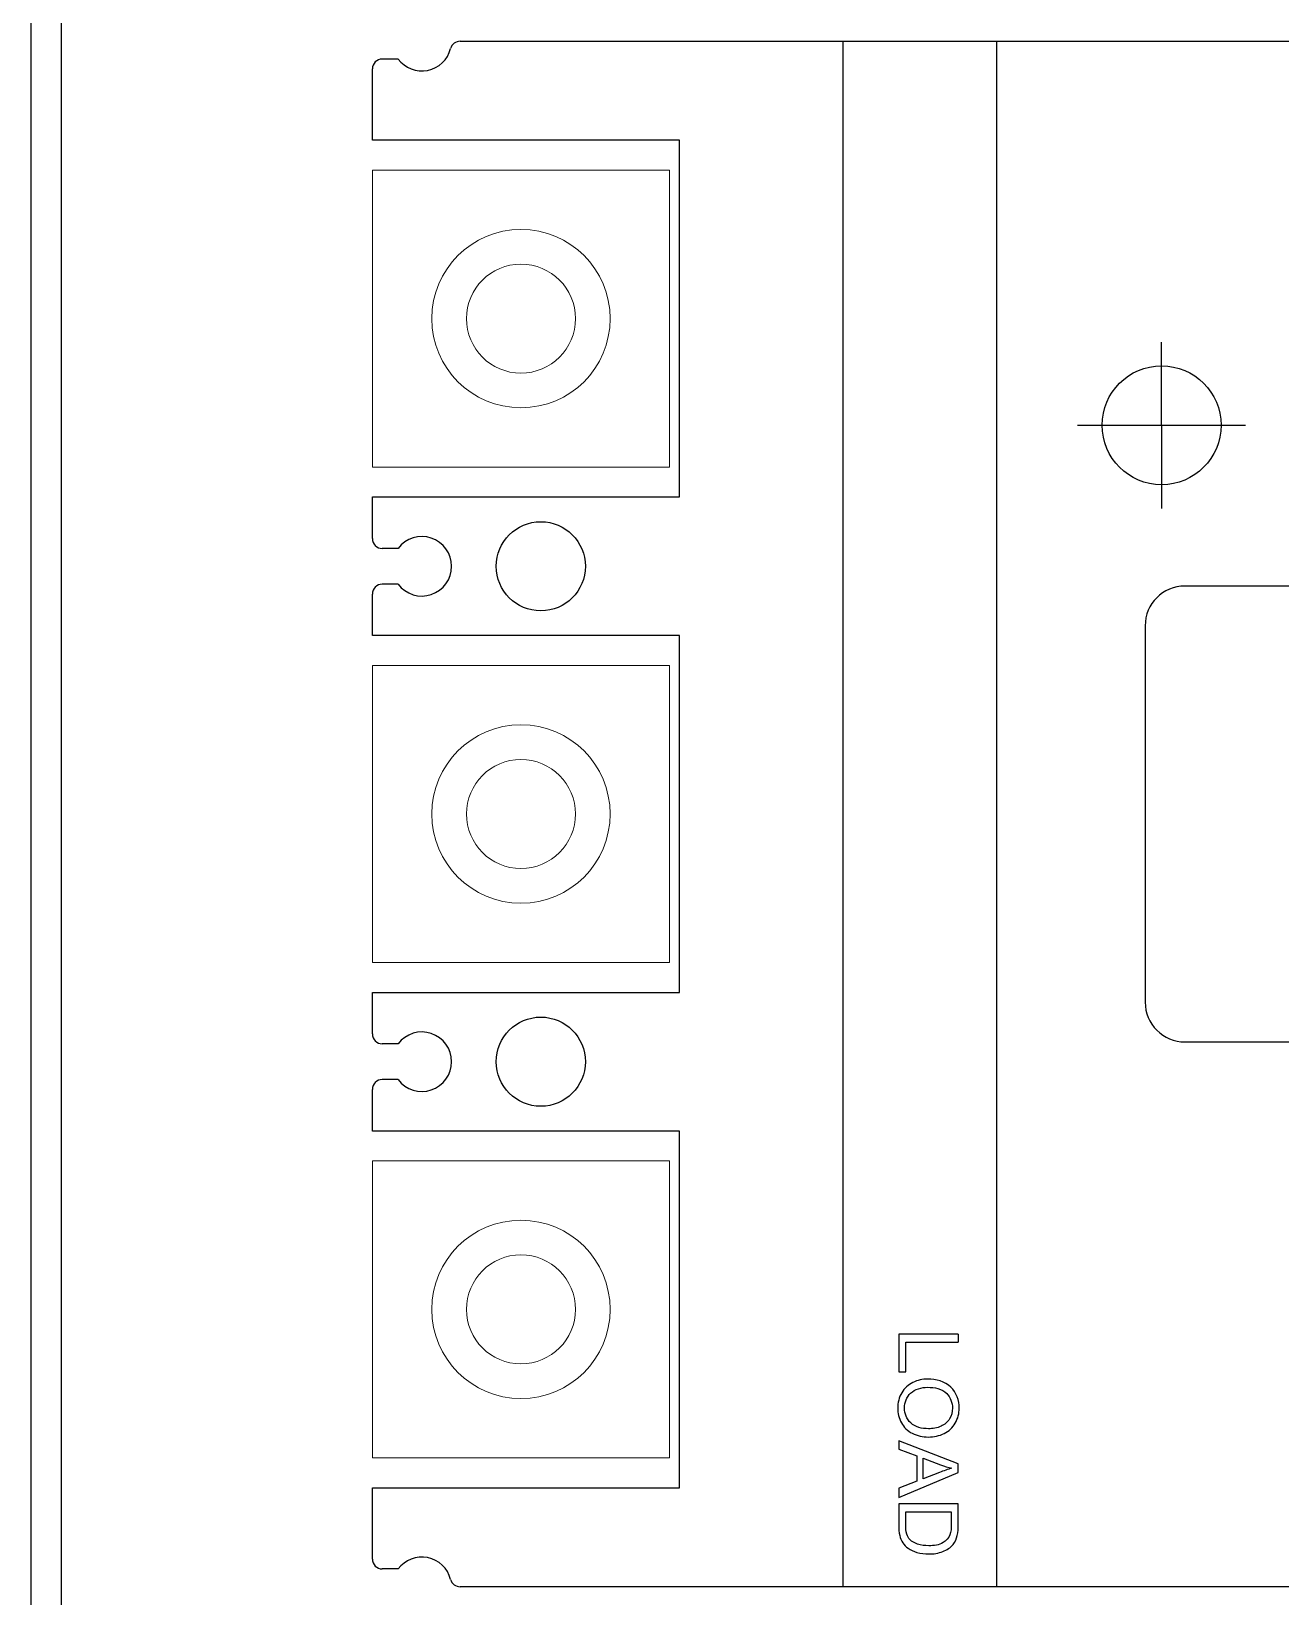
# Model space of a CAD drawing. Header units: inches. Extents: x 21 to 136330, y 8 to 58290.
# Drawn here: x 19282.1 to 19345.2, y 28864.2 to 28943.2 of the extents above; entities that cross this region are included whole.
import ezdxf

# ---------------------------------------------------------------- set-up
doc = ezdxf.new("R2010")
doc.units = ezdxf.units.IN
doc.header["$MEASUREMENT"] = 0
doc.linetypes.add('HIDDEN', pattern=[9.525, 6.35, -3.175])
doc.layers.add('@.0.DM. NÉT CHÍNH', color=7, linetype='Continuous')

# ---------------------------------------------------------------- blocks, each defined once
blk = doc.blocks.new('*U77')
at = {"layer": '@.0.DM. NÉT CHÍNH'}
for points in [[(125.907, -230), (-42.304, -230), (-42.304, 438), (125.907, 438)], [(124.407, 436.5), (-40.804, 436.5), (-40.804, -228.5), (124.407, -228.5)]]:
    blk.add_lwpolyline(points, close=True, dxfattribs=at)
blk = doc.blocks.new('*U72')
at = {"color": 5}
for p, q in [((-11.5, 54), (-11.5, 2)), ((11.5, 2), (11.5, 54)), ((-19.619, -3.419), (-19.619, 5.061)), ((-19.619, 0.829), (-23.817, 0.829)), ((-19.619, 0.829), (-15.422, 0.829)), ((-9.5, 0), (9.5, 0))]:
    blk.add_line(p, q, dxfattribs=at)
at = {"color": 7}
for p, q in [((-39, -7.5), (39, -7.5)), ((-39, -7.5), (39, -7.5)), ((-39, -7.5), (39, -7.5)), ((-39, -15.25), (39, -15.25))]:
    blk.add_line(p, q, dxfattribs=at)
at = {"color": 3}
for p, q in [((26.244, -9.436), (26.244, -12.436)), ((26.244, -9.436), (26.649, -9.436)), ((26.649, -12.082), (26.649, -9.436)), ((32.803, -9.436), (31.627, -12.436)), ((33.239, -9.436), (32.803, -9.436)), ((34.491, -12.436), (33.239, -9.436)), ((35.869, -9.436), (34.815, -9.436)), ((34.815, -9.436), (34.815, -12.436)), ((35.22, -9.79), (35.863, -9.79)), ((35.22, -12.082), (35.22, -9.79)), ((32.51, -11.204), (32.846, -10.324)), ((33.228, -10.373), (33.548, -11.204)), ((32.057, -12.436), (32.393, -11.527)), ((32.393, -11.527), (33.673, -11.527)), ((33.548, -11.204), (32.51, -11.204)), ((33.673, -11.527), (34.03, -12.436)), ((26.244, -12.436), (28.156, -12.436)), ((28.156, -12.082), (26.649, -12.082)), ((28.156, -12.436), (28.156, -12.082)), ((31.627, -12.436), (32.057, -12.436)), ((34.03, -12.436), (34.491, -12.436)), ((34.815, -12.436), (35.919, -12.436)), ((35.873, -12.082), (35.22, -12.082))]:
    blk.add_line(p, q, dxfattribs=at)
at = {"color": 10, "linetype": 'ByBlock', "lineweight": 9}
for p, q in [((-32.5, -39), (-32.5, -24)), ((-17.5, -24), (-32.5, -24)), ((-17.5, -24), (-17.5, -39)), ((-7.5, -39), (-7.5, -24)), ((7.5, -24), (-7.5, -24)), ((7.5, -24), (7.5, -39)), ((17.5, -39), (17.5, -24)), ((32.5, -24), (17.5, -24)), ((32.5, -24), (32.5, -39)), ((-17.5, -39), (-32.5, -39)), ((7.5, -39), (-7.5, -39)), ((32.5, -39), (17.5, -39))]:
    blk.add_line(p, q, dxfattribs=at)
at = {"color": 7, "linetype": 'Continuous'}
for p, q in [((-38.1, -37.7), (-38.1, -38.5)), ((-13.4, -37.7), (-13.4, -38.5)), ((-11.6, -37.7), (-11.6, -38.5)), ((11.6, -37.7), (11.6, -38.5)), ((13.4, -37.7), (13.4, -38.5)), ((38.1, -37.7), (38.1, -38.5))]:
    blk.add_line(p, q, dxfattribs=at)
at = {"color": 10, "linetype": 'HIDDEN', "lineweight": 9, "ltscale": 5}
for p, q in [((-18.75, -39), (-31.25, -39)), ((6.25, -39), (-6.25, -39)), ((31.25, -39), (18.75, -39))]:
    blk.add_line(p, q, dxfattribs=at)
at = {"color": 7}
for points in [[(-39, -34.564), (-39, 90.563)], [(39, 90.563), (39, -34.564)], [(-16, -39), (-16, -23.5), (-34, -23.5), (-34, -39)], [(9, -39), (9, -23.5), (-9, -23.5), (-9, -39)], [(34, -39), (34, -23.5), (16, -23.5), (16, -39)], [(-34, -39), (-37.6, -39)], [(-13.9, -39), (-16, -39)], [(-13.9, -39), (-16, -39)], [(-9, -39), (-11.1, -39)], [(-9, -39), (-11.1, -39)], [(11.1, -39), (9, -39)], [(16, -39), (13.9, -39)], [(37.6, -39), (34, -39)]]:
    blk.add_lwpolyline(points, dxfattribs=at)
at = {"color": 5}
blk.add_circle((-19.619, 0.829), 3, dxfattribs=at)
at = {"color": 10, "linetype": 'ByBlock', "lineweight": 9}
for centre in [(-25, -31.5), (0, -31.5), (25, -31.5)]:
    blk.add_circle(centre, 4.5, dxfattribs=at)
at = {"color": 7, "linetype": 'Continuous'}
for centre in [(-12.5, -30.5), (12.5, -30.5)]:
    blk.add_circle(centre, 2.25, dxfattribs=at)
at = {"color": 10, "linetype": 'HIDDEN', "lineweight": 9, "ltscale": 5}
for centre in [(-25, -31.5), (0, -31.5), (25, -31.5)]:
    blk.add_circle(centre, 2.75, dxfattribs=at)
at = {"color": 5}
for centre, start, end in [((-9.5, 2), 180, 270), ((9.5, 2), 270, 0)]:
    blk.add_arc(centre, 2, start, end, dxfattribs=at)
at = {"color": 7, "linetype": 'Continuous'}
for centre, radius, start, end in [((-38.5, -34.564), 0.5, 180, 255.52249), ((38.5, -34.564), 0.5, 284.47751, 0), ((-39, -36.5), 1.5, 306.8699, 75.52249), ((-12.5, -36.5), 1.5, 306.8699, 233.1301), ((12.5, -36.5), 1.5, 306.8699, 233.1301), ((39, -36.5), 1.5, 104.47751, 233.1301), ((-37.6, -38.5), 0.5, 180, 270), ((-13.9, -38.5), 0.5, 270, 0), ((-11.1, -38.5), 0.5, 180, 270), ((11.1, -38.5), 0.5, 270, 0), ((13.9, -38.5), 0.5, 180, 270), ((37.6, -38.5), 0.5, 270, 0)]:
    blk.add_arc(centre, radius, start, end, dxfattribs=at)
at = {"color": 3}
for points, start_tangent, end_tangent in [([(29.981, -9.383), (28.924, -9.806)], (-1, 0), (-0.69424, -0.719744)), ([(30.744, -9.583), (29.981, -9.383)], (-0.863974, 0.503536), (-1, 0)), ([(36.414, -9.479), (35.869, -9.436)], (-0.974239, 0.225519), (-1, 0)), ([(36.862, -9.695), (36.414, -9.479)], (-0.769439, 0.63872), (-0.974239, 0.225519)), ([(28.924, -9.806), (28.515, -10.975)], (-0.69424, -0.719744), (0, -1)), ([(28.933, -10.981), (29.242, -10.015)], (0, 1), (0.731951, 0.681357)), ([(29.242, -10.015), (29.983, -9.725)], (0.731951, 0.681357), (1, 0)), ([(29.983, -9.725), (30.527, -9.876)], (1, 0), (0.851467, -0.524408)), ([(30.527, -9.876), (30.897, -10.3)], (0.851467, -0.524408), (0.416725, -0.909033)), ([(31.262, -10.136), (30.744, -9.583)], (-0.448077, 0.893995), (-0.863974, 0.503536)), ([(31.442, -10.94), (31.262, -10.136)], (0, 1), (-0.448077, 0.893995)), ([(32.846, -10.324), (33.011, -9.751)], (0.352729, 0.935726), (0.201923, 0.979401)), ([(33.011, -9.751), (33.228, -10.373)], (0.27008, -0.962838), (0.358791, -0.933418)), ([(35.863, -9.79), (36.386, -9.852)], (1, 0), (0.934937, -0.354815)), ([(36.386, -9.852), (36.768, -10.191)], (0.934937, -0.354815), (0.528136, -0.84916)), ([(36.768, -10.191), (36.927, -10.914)], (0.528136, -0.84916), (0, -1)), ([(37.223, -10.208), (36.862, -9.695)], (-0.355218, 0.934784), (-0.769439, 0.63872)), ([(37.345, -10.92), (37.223, -10.208)], (0, 1), (-0.355218, 0.934784)), ([(28.515, -10.975), (28.69, -11.724)], (0, -1), (0.443298, -0.896374)), ([(29.229, -11.836), (28.933, -10.981)], (-0.688749, 0.724999), (0, 1)), ([(31.024, -10.938), (30.728, -11.833)], (0, -1), (-0.68313, -0.730297)), ([(30.897, -10.3), (31.024, -10.938)], (0.416725, -0.909033), (0, -1)), ([(31.254, -11.757), (31.442, -10.94)], (0.461947, 0.886908), (0, 1)), ([(36.927, -10.914), (36.846, -11.493)], (0, -1), (-0.321903, -0.946773)), ([(37.263, -11.525), (37.345, -10.92)], (0.29468, 0.955596), (0, 1)), ([(28.69, -11.724), (29.205, -12.284)], (0.443298, -0.896374), (0.857158, -0.515054)), ([(29.976, -12.148), (29.229, -11.836)], (-1, 0), (-0.688749, 0.724999)), ([(30.728, -11.833), (29.976, -12.148)], (-0.68313, -0.730297), (-1, 0)), ([(30.722, -12.303), (31.254, -11.757)], (0.88183, 0.471567), (0.461947, 0.886908)), ([(36.846, -11.493), (36.622, -11.871)], (-0.321903, -0.946773), (-0.714073, -0.700072)), ([(37.054, -11.963), (37.263, -11.525)], (0.593636, 0.804733), (0.29468, 0.955596)), ([(29.205, -12.284), (29.978, -12.487)], (0.857158, -0.515054), (1, 0)), ([(29.978, -12.487), (30.722, -12.303)], (1, 0), (0.88183, 0.471567)), ([(36.347, -12.027), (35.873, -12.082)], (-0.952187, -0.305515), (-1, 0)), ([(35.919, -12.436), (36.41, -12.386)], (1, 0), (0.972851, 0.23143)), ([(36.622, -11.871), (36.347, -12.027)], (-0.714073, -0.700072), (-0.952187, -0.305515)), ([(36.41, -12.386), (36.775, -12.236)], (0.972851, 0.23143), (0.837066, 0.547102)), ([(36.775, -12.236), (37.054, -11.963)], (0.837066, 0.547102), (0.593636, 0.804733))]:
    blk.add_spline(points, degree=3, dxfattribs=dict(at, start_tangent=start_tangent, end_tangent=end_tangent))

msp = doc.modelspace()

# ---------------------------------------------------------------- block references
at = {"rotation": 270}
msp.add_blockref('*U72', (19338.3514, 28903.7098), dxfattribs=at)
at = {"layer": '@.0.DM. NÉT CHÍNH'}
msp.add_blockref('*U77', (19324.4447, 28785.4535), dxfattribs=at)

doc.saveas('drawing.dxf')
